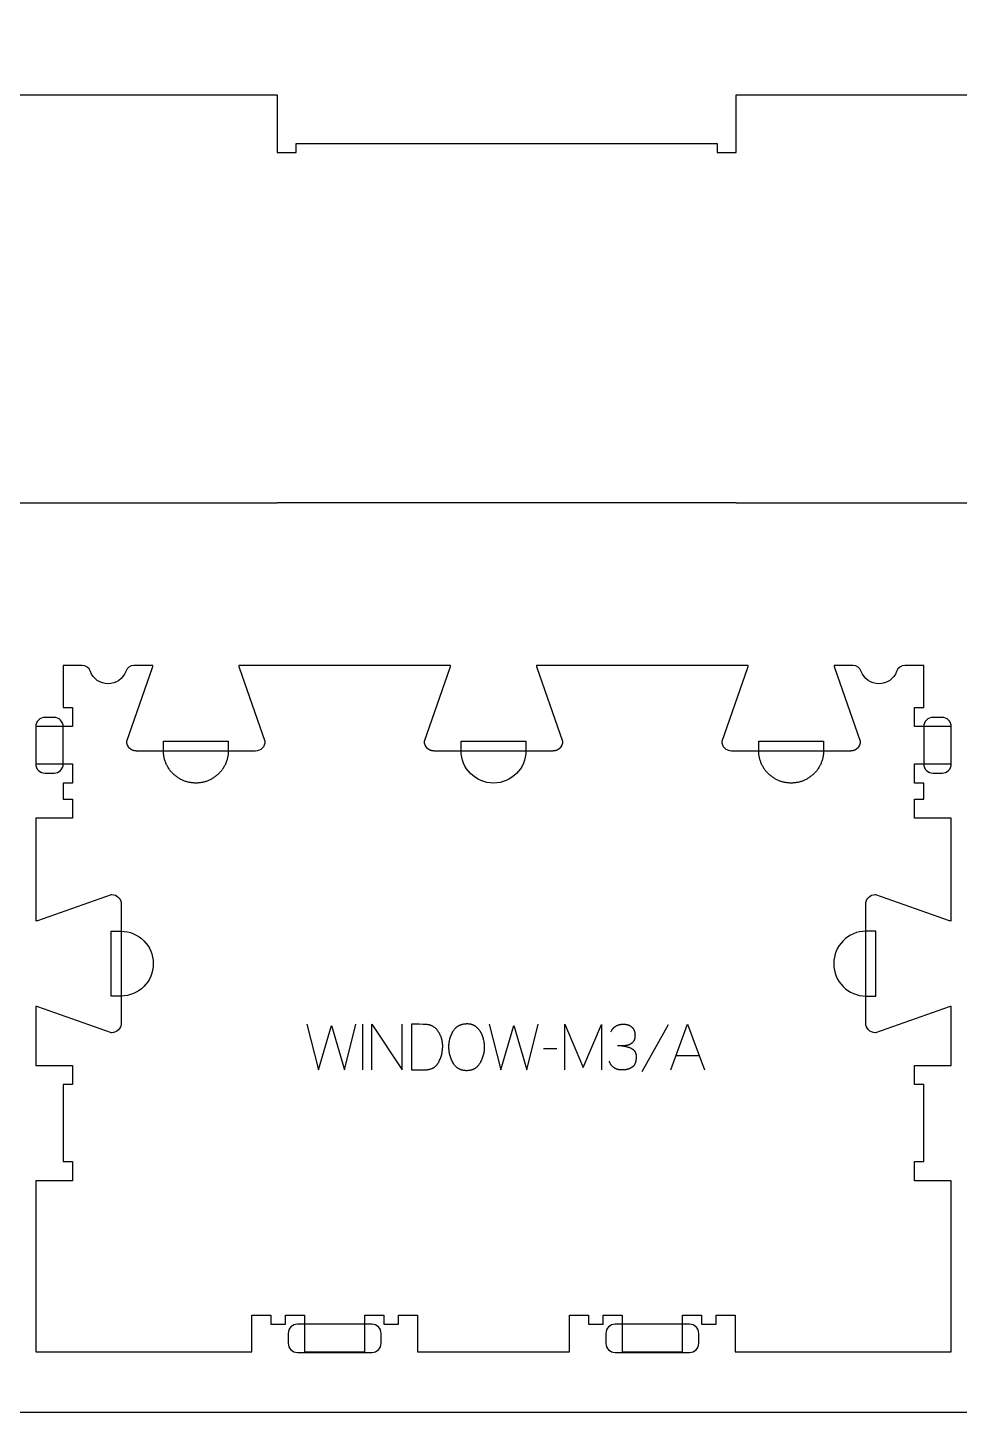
# Model space of a CAD drawing. Extents: x 0 to 4485, y 0 to 8771.
# Drawn here: x 983 to 1593, y 3763 to 4670 of the extents above; entities that cross this region are included whole.
import ezdxf

# ---------------------------------------------------------------- set-up
doc = ezdxf.new("R2010")
doc.units = 0
for name, color, linetype in [('0_SHEET_SPRUCEPLY_2440X122', 1, 'CONTINUOUS'), ('1_ANYTOOL_1MMDEEP_LABELS_S', 2, 'CONTINUOUS'), ('4_ANYTOOL_CUTTHROUGH_OUTSI', 5, 'CONTINUOUS'), ('5_ANYTOOL_HALF_MILL_9MM_IN', 3, 'CONTINUOUS')]:
    doc.layers.add(name, color=color, linetype=linetype)

msp = doc.modelspace()

# ---------------------------------------------------------------- linework, layer by layer
at = {"layer": '0_SHEET_SPRUCEPLY_2440X122'}
msp.add_lwpolyline([(371.7, 4982.59), (371.7, 3762.59), (2811.7, 3762.59), (2811.7, 4982.59)], close=True, dxfattribs=at)
at = {"layer": '1_ANYTOOL_1MMDEEP_LABELS_S', "color": 2}
for points in [[(1165.79, 4016.84), (1173.5, 3986.84), (1181.95, 4015.94), (1190.43, 3986.84), (1197.93, 4016.84)], [(1202.3, 4016.84), (1202.3, 3986.84)], [(1208.3, 3986.84), (1208.3, 4016.84), (1228.36, 3986.84), (1228.36, 4016.84)], [(1285.19, 4016.84), (1292.9, 3986.84), (1301.35, 4015.94), (1309.83, 3986.84), (1317.33, 4016.84)], [(1334.69, 3986.84), (1334.69, 4016.84), (1346.69, 3988.47), (1358.69, 4016.71), (1358.69, 3986.84)], [(1364.95, 4011.91), (1365.11, 4012.22), (1365.27, 4012.51), (1365.44, 4012.79), (1365.62, 4013.07), (1365.8, 4013.33), (1365.99, 4013.59), (1366.19, 4013.83), (1366.29, 4013.95), (1366.39, 4014.07), (1366.49, 4014.18), (1366.6, 4014.3), (1366.71, 4014.41), (1366.81, 4014.51), (1366.92, 4014.62), (1367.04, 4014.72), (1367.15, 4014.82), (1367.26, 4014.92), (1367.38, 4015.01), (1367.5, 4015.1), (1367.62, 4015.2), (1367.74, 4015.28), (1367.86, 4015.37), (1367.98, 4015.45), (1368.11, 4015.53), (1368.24, 4015.61), (1368.36, 4015.69), (1368.49, 4015.76), (1368.63, 4015.83), (1368.76, 4015.9), (1368.89, 4015.97), (1369.03, 4016.03), (1369.17, 4016.09), (1369.31, 4016.15), (1369.45, 4016.21), (1369.59, 4016.26), (1369.74, 4016.31), (1369.88, 4016.36), (1370.03, 4016.41), (1370.18, 4016.45), (1370.48, 4016.53), (1370.79, 4016.61), (1371.11, 4016.67), (1371.43, 4016.72), (1371.76, 4016.77), (1372.09, 4016.8), (1372.43, 4016.82), (1372.78, 4016.84), (1373.13, 4016.84), (1373.34, 4016.84), (1373.55, 4016.84), (1373.76, 4016.83), (1373.96, 4016.81), (1374.16, 4016.8), (1374.36, 4016.78), (1374.55, 4016.75), (1374.75, 4016.72), (1374.94, 4016.69), (1375.12, 4016.66), (1375.31, 4016.62), (1375.49, 4016.58), (1375.67, 4016.53), (1375.85, 4016.48), (1376.03, 4016.43), (1376.2, 4016.37), (1376.37, 4016.31), (1376.54, 4016.25), (1376.71, 4016.18), (1376.87, 4016.11), (1377.03, 4016.03), (1377.19, 4015.95), (1377.35, 4015.87), (1377.5, 4015.78), (1377.65, 4015.69), (1377.8, 4015.6), (1377.95, 4015.5), (1378.09, 4015.4), (1378.23, 4015.29), (1378.37, 4015.19), (1378.51, 4015.07), (1378.64, 4014.96), (1378.77, 4014.84), (1378.9, 4014.71), (1379.02, 4014.59), (1379.14, 4014.46), (1379.25, 4014.33), (1379.36, 4014.19), (1379.46, 4014.06), (1379.56, 4013.91), (1379.66, 4013.77), (1379.75, 4013.62), (1379.84, 4013.47), (1379.93, 4013.32), (1380.01, 4013.16), (1380.08, 4013), (1380.15, 4012.84), (1380.22, 4012.67), (1380.28, 4012.51), (1380.34, 4012.33), (1380.4, 4012.16), (1380.45, 4011.98), (1380.49, 4011.8), (1380.53, 4011.61), (1380.57, 4011.43), (1380.6, 4011.24), (1380.63, 4011.04), (1380.66, 4010.85), (1380.68, 4010.65), (1380.69, 4010.44), (1380.71, 4010.24), (1380.71, 4010.03), (1380.72, 4009.82), (1380.71, 4009.26), (1380.7, 4008.92), (1380.68, 4008.6), (1380.65, 4008.29), (1380.6, 4007.99), (1380.58, 4007.84), (1380.56, 4007.7), (1380.53, 4007.56), (1380.5, 4007.42), (1380.46, 4007.28), (1380.43, 4007.15), (1380.39, 4007.01), (1380.35, 4006.89), (1380.31, 4006.76), (1380.27, 4006.64), (1380.22, 4006.52), (1380.17, 4006.4), (1380.12, 4006.28), (1380.07, 4006.17), (1380.01, 4006.06), (1379.95, 4005.95), (1379.89, 4005.84), (1379.83, 4005.74), (1379.77, 4005.64), (1379.7, 4005.54), (1379.63, 4005.45), (1379.56, 4005.36), (1379.41, 4005.18), (1379.26, 4005.01), (1379.11, 4004.84), (1378.95, 4004.68), (1378.87, 4004.6), (1378.78, 4004.53), (1378.7, 4004.46), (1378.61, 4004.38), (1378.53, 4004.31), (1378.44, 4004.25), (1378.35, 4004.18), (1378.26, 4004.11), (1378.17, 4004.05), (1378.08, 4003.99), (1377.99, 4003.93), (1377.9, 4003.87), (1377.8, 4003.81), (1377.71, 4003.76), (1377.61, 4003.7), (1377.51, 4003.65), (1377.41, 4003.6), (1377.31, 4003.55), (1377.21, 4003.51), (1377.11, 4003.46), (1377.01, 4003.42), (1376.9, 4003.38), (1376.69, 4003.3), (1376.47, 4003.23), (1376.26, 4003.16), (1376.04, 4003.09), (1375.81, 4003.03), (1375.59, 4002.98), (1375.36, 4002.93), (1375.14, 4002.88), (1374.91, 4002.84), (1374.67, 4002.8), (1374.44, 4002.77), (1374.2, 4002.74), (1373.96, 4002.71), (1373.72, 4002.69), (1373.48, 4002.68), (1373.23, 4002.66), (1372.98, 4002.66), (1369.28, 4002.61)], [(1402.49, 4016.37), (1385.3, 3985.6)], [(1404.2, 3986.84), (1415.09, 4016.84), (1426.15, 3986.84)], [(1329.55, 4000.73), (1320.76, 4000.64)], [(1372.06, 4002.61), (1372.5, 4002.59), (1372.93, 4002.55), (1373.36, 4002.5), (1373.78, 4002.44), (1374.2, 4002.37), (1374.62, 4002.29), (1375.03, 4002.2), (1375.44, 4002.09), (1375.84, 4001.98), (1376.24, 4001.86), (1376.63, 4001.72), (1377.02, 4001.57), (1377.4, 4001.42), (1377.78, 4001.25), (1378.16, 4001.07), (1378.53, 4000.88), (1378.71, 4000.78), (1378.89, 4000.67), (1378.98, 4000.62), (1379.06, 4000.56), (1379.14, 4000.51), (1379.23, 4000.45), (1379.31, 4000.39), (1379.38, 4000.33), (1379.46, 4000.27), (1379.54, 4000.2), (1379.61, 4000.14), (1379.68, 4000.08), (1379.76, 4000.01), (1379.83, 3999.94), (1379.89, 3999.87), (1379.96, 3999.8), (1380.03, 3999.73), (1380.09, 3999.66), (1380.15, 3999.59), (1380.22, 3999.51), (1380.28, 3999.44), (1380.33, 3999.36), (1380.39, 3999.28), (1380.45, 3999.2), (1380.5, 3999.12), (1380.55, 3999.04), (1380.6, 3998.95), (1380.65, 3998.87), (1380.7, 3998.78), (1380.75, 3998.7), (1380.8, 3998.61), (1380.84, 3998.52), (1380.88, 3998.43), (1380.92, 3998.34), (1380.96, 3998.25), (1381, 3998.15), (1381.07, 3997.96), (1381.14, 3997.76), (1381.2, 3997.56), (1381.26, 3997.36), (1381.3, 3997.15), (1381.35, 3996.93), (1381.39, 3996.71), (1381.42, 3996.48), (1381.44, 3996.25), (1381.46, 3996.02), (1381.48, 3995.78), (1381.49, 3995.53), (1381.49, 3995.29), (1381.49, 3995.01), (1381.48, 3994.73), (1381.47, 3994.46), (1381.45, 3994.2), (1381.43, 3993.94), (1381.4, 3993.69), (1381.37, 3993.44), (1381.33, 3993.19), (1381.29, 3992.95), (1381.25, 3992.72), (1381.2, 3992.49), (1381.14, 3992.27), (1381.08, 3992.05), (1381.01, 3991.83), (1380.94, 3991.62), (1380.87, 3991.42), (1380.79, 3991.22), (1380.7, 3991.02), (1380.61, 3990.83), (1380.52, 3990.65), (1380.42, 3990.47), (1380.31, 3990.29), (1380.21, 3990.12), (1380.09, 3989.96), (1379.97, 3989.8), (1379.85, 3989.64), (1379.72, 3989.49), (1379.65, 3989.42), (1379.59, 3989.35), (1379.52, 3989.28), (1379.45, 3989.21), (1379.38, 3989.14), (1379.3, 3989.07), (1379.23, 3989), (1379.16, 3988.94), (1379, 3988.81), (1378.85, 3988.69), (1378.69, 3988.58), (1378.52, 3988.46), (1378.35, 3988.35), (1378.18, 3988.25), (1378.01, 3988.14), (1377.83, 3988.05), (1377.65, 3987.95), (1377.46, 3987.86), (1377.27, 3987.77), (1377.08, 3987.69), (1376.89, 3987.61), (1376.69, 3987.54), (1376.48, 3987.47), (1376.28, 3987.4), (1376.07, 3987.34), (1375.85, 3987.28), (1375.64, 3987.22), (1375.42, 3987.17), (1375.19, 3987.12), (1374.97, 3987.08), (1374.74, 3987.03), (1374.5, 3987), (1374.26, 3986.97), (1373.78, 3986.91), (1373.28, 3986.87), (1372.76, 3986.85), (1372.23, 3986.84), (1371.85, 3986.85), (1371.48, 3986.86), (1371.11, 3986.89), (1370.75, 3986.93), (1370.4, 3986.98), (1370.23, 3987.01), (1370.06, 3987.04), (1369.89, 3987.08), (1369.72, 3987.12), (1369.56, 3987.16), (1369.39, 3987.2), (1369.23, 3987.24), (1369.07, 3987.29), (1368.92, 3987.34), (1368.76, 3987.4), (1368.61, 3987.46), (1368.46, 3987.52), (1368.31, 3987.58), (1368.16, 3987.64), (1368.01, 3987.71), (1367.87, 3987.78), (1367.73, 3987.86), (1367.59, 3987.93), (1367.45, 3988.01), (1367.31, 3988.09), (1367.18, 3988.18), (1367.05, 3988.27), (1366.92, 3988.36), (1366.79, 3988.45), (1366.66, 3988.55), (1366.54, 3988.65), (1366.41, 3988.75), (1366.29, 3988.85), (1366.17, 3988.96), (1366.06, 3989.07), (1365.94, 3989.18), (1365.83, 3989.3), (1365.72, 3989.42), (1365.61, 3989.54), (1365.5, 3989.66), (1365.4, 3989.79), (1365.29, 3989.92), (1365.19, 3990.05), (1365.09, 3990.18), (1365, 3990.32), (1364.9, 3990.46), (1364.81, 3990.61), (1364.71, 3990.75), (1364.62, 3990.9), (1364.45, 3991.21), (1364.28, 3991.52), (1364.13, 3991.85), (1363.98, 3992.19), (1363.83, 3992.54)], [(1407.68, 3996.4), (1422.59, 3996.4)]]:
    msp.add_lwpolyline(points, dxfattribs=at)
for points in [[(1234.4, 4016.84), (1234.4, 3986.84), (1242.93, 3986.93), (1243.34, 3986.94), (1243.75, 3986.96), (1244.14, 3986.99), (1244.53, 3987.03), (1244.91, 3987.07), (1245.28, 3987.13), (1245.65, 3987.2), (1246, 3987.27), (1246.35, 3987.36), (1246.69, 3987.45), (1247.02, 3987.56), (1247.35, 3987.67), (1247.66, 3987.8), (1247.82, 3987.86), (1247.97, 3987.93), (1248.13, 3988), (1248.27, 3988.07), (1248.42, 3988.15), (1248.57, 3988.22), (1248.71, 3988.3), (1248.85, 3988.39), (1248.99, 3988.47), (1249.13, 3988.56), (1249.27, 3988.65), (1249.4, 3988.74), (1249.53, 3988.83), (1249.66, 3988.93), (1249.79, 3989.03), (1249.92, 3989.13), (1250.04, 3989.23), (1250.16, 3989.34), (1250.28, 3989.44), (1250.4, 3989.55), (1250.52, 3989.67), (1250.63, 3989.78), (1250.74, 3989.9), (1250.85, 3990.02), (1250.96, 3990.14), (1251.07, 3990.26), (1251.17, 3990.39), (1251.27, 3990.52), (1251.37, 3990.65), (1251.47, 3990.79), (1251.57, 3990.92), (1251.66, 3991.06), (1251.85, 3991.35), (1252.02, 3991.64), (1252.19, 3991.94), (1252.51, 3992.56), (1252.8, 3993.19), (1253.08, 3993.82), (1253.33, 3994.45), (1253.57, 3995.09), (1253.78, 3995.74), (1253.98, 3996.39), (1254.15, 3997.05), (1254.3, 3997.72), (1254.44, 3998.39), (1254.55, 3999.06), (1254.64, 3999.75), (1254.71, 4000.43), (1254.76, 4001.13), (1254.79, 4001.82), (1254.8, 4002.53), (1254.79, 4003.13), (1254.76, 4003.72), (1254.72, 4004.3), (1254.65, 4004.88), (1254.56, 4005.45), (1254.51, 4005.74), (1254.45, 4006.02), (1254.39, 4006.3), (1254.33, 4006.58), (1254.26, 4006.86), (1254.18, 4007.14), (1254.1, 4007.41), (1254.02, 4007.68), (1253.93, 4007.96), (1253.83, 4008.23), (1253.73, 4008.5), (1253.63, 4008.76), (1253.52, 4009.03), (1253.41, 4009.29), (1253.16, 4009.82), (1252.9, 4010.34), (1252.62, 4010.85), (1252.32, 4011.36), (1252.12, 4011.66), (1251.93, 4011.96), (1251.72, 4012.25), (1251.52, 4012.53), (1251.31, 4012.79), (1251.1, 4013.05), (1250.88, 4013.31), (1250.67, 4013.55), (1250.44, 4013.78), (1250.22, 4014), (1249.99, 4014.22), (1249.76, 4014.42), (1249.52, 4014.61), (1249.29, 4014.8), (1249.04, 4014.98), (1248.8, 4015.14), (1248.55, 4015.3), (1248.3, 4015.45), (1248.04, 4015.59), (1247.78, 4015.72), (1247.52, 4015.84), (1247.25, 4015.95), (1246.99, 4016.06), (1246.71, 4016.15), (1246.44, 4016.23), (1246.16, 4016.31), (1245.88, 4016.37), (1245.59, 4016.43), (1245.3, 4016.48), (1245.01, 4016.52), (1244.71, 4016.54), (1244.41, 4016.56), (1241.98, 4016.67), (1239.5, 4016.75), (1236.97, 4016.81)], [(1270.88, 4017.19), (1271.25, 4017.18), (1271.61, 4017.16), (1271.97, 4017.13), (1272.32, 4017.09), (1272.49, 4017.07), (1272.66, 4017.04), (1272.83, 4017.01), (1273, 4016.98), (1273.16, 4016.94), (1273.33, 4016.9), (1273.49, 4016.86), (1273.65, 4016.82), (1273.81, 4016.77), (1273.97, 4016.72), (1274.12, 4016.66), (1274.27, 4016.61), (1274.43, 4016.55), (1274.57, 4016.49), (1274.72, 4016.42), (1274.87, 4016.35), (1275.01, 4016.28), (1275.16, 4016.21), (1275.3, 4016.13), (1275.44, 4016.05), (1275.57, 4015.97), (1275.71, 4015.89), (1275.84, 4015.8), (1275.98, 4015.71), (1276.23, 4015.52), (1276.49, 4015.32), (1276.74, 4015.12), (1276.98, 4014.92), (1277.21, 4014.71), (1277.44, 4014.49), (1277.67, 4014.26), (1277.89, 4014.03), (1278.1, 4013.79), (1278.31, 4013.55), (1278.51, 4013.3), (1278.7, 4013.04), (1278.89, 4012.78), (1279.08, 4012.51), (1279.25, 4012.24), (1279.43, 4011.96), (1279.59, 4011.67), (1279.75, 4011.38), (1279.91, 4011.09), (1280.05, 4010.79), (1280.2, 4010.49), (1280.34, 4010.19), (1280.47, 4009.88), (1280.59, 4009.57), (1280.71, 4009.25), (1280.83, 4008.93), (1280.94, 4008.61), (1281.04, 4008.28), (1281.14, 4007.95), (1281.23, 4007.62), (1281.32, 4007.28), (1281.4, 4006.94), (1281.54, 4006.26), (1281.67, 4005.58), (1281.78, 4004.92), (1281.86, 4004.25), (1281.93, 4003.6), (1281.98, 4002.95), (1282.01, 4002.31), (1282.02, 4001.67), (1282.01, 4001.03), (1281.97, 4000.4), (1281.92, 3999.76), (1281.85, 3999.12), (1281.75, 3998.48), (1281.63, 3997.85), (1281.49, 3997.21), (1281.33, 3996.57), (1281.14, 3995.93), (1280.94, 3995.3), (1280.71, 3994.66), (1280.46, 3994.02), (1280.19, 3993.38), (1279.9, 3992.75), (1279.59, 3992.11), (1279.25, 3991.47), (1279.08, 3991.16), (1278.9, 3990.85), (1278.71, 3990.56), (1278.51, 3990.28), (1278.31, 3990), (1278.1, 3989.74), (1277.89, 3989.48), (1277.67, 3989.24), (1277.56, 3989.12), (1277.45, 3989.01), (1277.33, 3988.89), (1277.21, 3988.78), (1277.1, 3988.67), (1276.98, 3988.57), (1276.85, 3988.46), (1276.73, 3988.36), (1276.61, 3988.26), (1276.48, 3988.17), (1276.35, 3988.08), (1276.22, 3987.98), (1276.09, 3987.9), (1275.96, 3987.81), (1275.83, 3987.73), (1275.69, 3987.65), (1275.55, 3987.57), (1275.42, 3987.49), (1275.28, 3987.42), (1275.13, 3987.35), (1274.99, 3987.28), (1274.85, 3987.21), (1274.7, 3987.15), (1274.55, 3987.09), (1274.4, 3987.03), (1274.25, 3986.97), (1274.1, 3986.92), (1273.94, 3986.87), (1273.63, 3986.77), (1273.31, 3986.69), (1272.99, 3986.62), (1272.65, 3986.55), (1272.32, 3986.5), (1271.97, 3986.45), (1271.62, 3986.42), (1271.26, 3986.39), (1270.9, 3986.38), (1270.53, 3986.37), (1270.15, 3986.38), (1269.77, 3986.39), (1269.41, 3986.42), (1269.04, 3986.45), (1268.69, 3986.5), (1268.34, 3986.55), (1268, 3986.62), (1267.66, 3986.7), (1267.33, 3986.78), (1267.01, 3986.88), (1266.85, 3986.93), (1266.69, 3986.98), (1266.54, 3987.04), (1266.38, 3987.1), (1266.23, 3987.16), (1266.08, 3987.23), (1265.93, 3987.29), (1265.78, 3987.36), (1265.64, 3987.44), (1265.5, 3987.51), (1265.35, 3987.59), (1265.21, 3987.67), (1265.07, 3987.75), (1264.94, 3987.83), (1264.8, 3987.92), (1264.67, 3988.01), (1264.54, 3988.1), (1264.4, 3988.2), (1264.28, 3988.3), (1264.15, 3988.4), (1264.02, 3988.5), (1263.9, 3988.6), (1263.78, 3988.71), (1263.66, 3988.82), (1263.54, 3988.93), (1263.42, 3989.05), (1263.31, 3989.17), (1263.19, 3989.29), (1263.08, 3989.41), (1262.97, 3989.54), (1262.75, 3989.79), (1262.54, 3990.06), (1262.34, 3990.34), (1262.14, 3990.63), (1261.96, 3990.93), (1261.77, 3991.24), (1261.6, 3991.56), (1261.26, 3992.21), (1260.95, 3992.85), (1260.66, 3993.5), (1260.39, 3994.15), (1260.14, 3994.8), (1259.91, 3995.45), (1259.71, 3996.1), (1259.52, 3996.75), (1259.36, 3997.4), (1259.22, 3998.06), (1259.1, 3998.71), (1259.01, 3999.36), (1258.93, 4000.01), (1258.88, 4000.66), (1258.84, 4001.32), (1258.83, 4001.97), (1258.84, 4002.66), (1258.88, 4003.35), (1258.93, 4004.03), (1259.01, 4004.71), (1259.11, 4005.38), (1259.24, 4006.04), (1259.39, 4006.7), (1259.56, 4007.35), (1259.75, 4008), (1259.96, 4008.64), (1260.2, 4009.28), (1260.46, 4009.91), (1260.74, 4010.53), (1261.05, 4011.15), (1261.37, 4011.76), (1261.73, 4012.36), (1261.91, 4012.66), (1262.1, 4012.95), (1262.3, 4013.23), (1262.5, 4013.49), (1262.71, 4013.75), (1262.93, 4014), (1263.15, 4014.24), (1263.38, 4014.47), (1263.5, 4014.59), (1263.62, 4014.69), (1263.74, 4014.8), (1263.86, 4014.91), (1263.99, 4015.01), (1264.11, 4015.11), (1264.24, 4015.21), (1264.37, 4015.3), (1264.5, 4015.39), (1264.63, 4015.49), (1264.76, 4015.57), (1264.9, 4015.66), (1265.04, 4015.74), (1265.18, 4015.82), (1265.32, 4015.9), (1265.46, 4015.98), (1265.6, 4016.05), (1265.75, 4016.13), (1266.04, 4016.26), (1266.35, 4016.39), (1266.66, 4016.51), (1266.97, 4016.62), (1267.29, 4016.71), (1267.62, 4016.8), (1267.96, 4016.88), (1268.3, 4016.95), (1268.65, 4017.02), (1269, 4017.07), (1269.36, 4017.11), (1269.73, 4017.14), (1270.11, 4017.17), (1270.49, 4017.18)]]:
    msp.add_lwpolyline(points, close=True, dxfattribs=at)
at = {"layer": '4_ANYTOOL_CUTTHROUGH_OUTSI', "color": 5}
for points in [[(846.95, 4625.66), (1146.45, 4625.66), (1146.45, 4587.75), (1158.95, 4587.75), (1158.95, 4593.75), (1434.45, 4593.75), (1434.45, 4587.75), (1446.95, 4587.75), (1446.95, 4625.66), (1746.45, 4625.66)], [(1746.45, 4358.16), (1446.95, 4358.16), (1446.95, 4358.25), (1146.45, 4358.25), (1146.45, 4358.16), (846.95, 4358.16)]]:
    msp.add_lwpolyline(points, dxfattribs=at)
msp.add_lwpolyline([(1587.81, 4028.39, 0.061485), (1586.43, 4028.16), (1538.11, 4011.25), (1538.06, 4011.25), (1538.06, 4011.25, -0.414214), (1531.81, 4017.5), (1531.81, 4095.5), (1531.82, 4095.65), (1531.82, 4095.8), (1531.83, 4095.95), (1531.84, 4096.1), (1531.86, 4096.25), (1531.88, 4096.4), (1531.9, 4096.55), (1531.93, 4096.71), (1531.96, 4096.86), (1532, 4097.01), (1532.04, 4097.16), (1532.08, 4097.31), (1532.13, 4097.45), (1532.18, 4097.6), (1532.23, 4097.75), (1532.29, 4097.89), (1532.35, 4098.03), (1532.42, 4098.17), (1532.48, 4098.31), (1532.56, 4098.45), (1532.63, 4098.59), (1532.71, 4098.72), (1532.79, 4098.85), (1532.87, 4098.98), (1532.96, 4099.11), (1533.05, 4099.23), (1533.14, 4099.35), (1533.24, 4099.47), (1533.34, 4099.59), (1533.44, 4099.7), (1533.54, 4099.81), (1533.65, 4099.92, -0.198912), (1538.06, 4101.75), (1538.11, 4101.75), (1538.15, 4101.73), (1586.43, 4084.84), (1586.43, 4084.84, 0.061485), (1587.81, 4084.6), (1587.81, 4151.79), (1563.81, 4151.79), (1563.81, 4152.04), (1563.81, 4164.04), (1563.81, 4164.29), (1569.81, 4164.29), (1569.81, 4174.79), (1563.81, 4174.79), (1563.81, 4175.04), (1563.81, 4187.04), (1563.81, 4187.29), (1587.81, 4187.29), (1587.81, 4211.79), (1563.81, 4211.79), (1563.81, 4212.04), (1563.81, 4224.04), (1563.81, 4224.29), (1569.81, 4224.29), (1569.81, 4251.79), (1557.41, 4251.79), (1557.41, 4251.79, 0.317837), (1551.99, 4247.96, -0.317837), (1540.44, 4239.79, -0.317837), (1528.89, 4247.96, 0.317837), (1523.47, 4251.79), (1511.07, 4251.79, 0.061485), (1511.3, 4250.41), (1528.2, 4202.13), (1528.21, 4202.09), (1528.21, 4202.04), (1528.21, 4202.04, -0.198912), (1526.38, 4197.63), (1526.28, 4197.52), (1526.17, 4197.42), (1526.05, 4197.32), (1525.94, 4197.22), (1525.82, 4197.12), (1525.7, 4197.03), (1525.57, 4196.94), (1525.45, 4196.85), (1525.32, 4196.77), (1525.19, 4196.69), (1525.05, 4196.61), (1524.92, 4196.54), (1524.78, 4196.46), (1524.64, 4196.4), (1524.5, 4196.33), (1524.36, 4196.27), (1524.21, 4196.21), (1524.07, 4196.16), (1523.92, 4196.11), (1523.77, 4196.06), (1523.62, 4196.02), (1523.47, 4195.98), (1523.32, 4195.94), (1523.17, 4195.91), (1523.02, 4195.88), (1522.87, 4195.86), (1522.72, 4195.84), (1522.57, 4195.82), (1522.42, 4195.81), (1522.26, 4195.8), (1522.11, 4195.8), (1521.96, 4195.79), (1443.96, 4195.79, -0.414214), (1437.71, 4202.04), (1437.71, 4202.09), (1437.73, 4202.13), (1454.63, 4250.41), (1454.63, 4250.41, 0.061485), (1454.86, 4251.79), (1316.17, 4251.79, 0.061485), (1316.4, 4250.41), (1333.3, 4202.13), (1333.31, 4202.09), (1333.31, 4202.04), (1333.31, 4202.04, -0.198912), (1331.48, 4197.63), (1331.38, 4197.52), (1331.27, 4197.42), (1331.15, 4197.32), (1331.04, 4197.22), (1330.92, 4197.12), (1330.8, 4197.03), (1330.67, 4196.94), (1330.55, 4196.85), (1330.42, 4196.77), (1330.29, 4196.69), (1330.15, 4196.61), (1330.02, 4196.54), (1329.88, 4196.46), (1329.74, 4196.4), (1329.6, 4196.33), (1329.46, 4196.27), (1329.31, 4196.21), (1329.17, 4196.16), (1329.02, 4196.11), (1328.87, 4196.06), (1328.72, 4196.02), (1328.57, 4195.98), (1328.42, 4195.94), (1328.27, 4195.91), (1328.12, 4195.88), (1327.97, 4195.86), (1327.82, 4195.84), (1327.67, 4195.82), (1327.52, 4195.81), (1327.36, 4195.8), (1327.21, 4195.8), (1327.06, 4195.79), (1249.06, 4195.79), (1248.91, 4195.8), (1248.76, 4195.8), (1248.61, 4195.81), (1248.46, 4195.82), (1248.31, 4195.84), (1248.16, 4195.86), (1248.01, 4195.88), (1247.86, 4195.91), (1247.71, 4195.94), (1247.56, 4195.98), (1247.41, 4196.02), (1247.26, 4196.06), (1247.11, 4196.11), (1246.96, 4196.16), (1246.82, 4196.21), (1246.67, 4196.27), (1246.53, 4196.33), (1246.39, 4196.4), (1246.25, 4196.46), (1246.11, 4196.54), (1245.98, 4196.61), (1245.84, 4196.69), (1245.71, 4196.77), (1245.58, 4196.85), (1245.46, 4196.94), (1245.33, 4197.03), (1245.21, 4197.12), (1245.09, 4197.22), (1244.98, 4197.32), (1244.86, 4197.42), (1244.75, 4197.52), (1244.65, 4197.63, -0.198912), (1242.81, 4202.04), (1242.81, 4202.09), (1242.83, 4202.13), (1259.73, 4250.41), (1259.73, 4250.41, 0.061485), (1259.96, 4251.79), (1121.27, 4251.79, 0.061485), (1121.5, 4250.41), (1138.4, 4202.13), (1138.41, 4202.09), (1138.41, 4202.04), (1138.41, 4202.04, -0.414214), (1132.16, 4195.79), (1054.16, 4195.79), (1054.01, 4195.8), (1053.86, 4195.8), (1053.71, 4195.81), (1053.56, 4195.82), (1053.41, 4195.84), (1053.26, 4195.86), (1053.11, 4195.88), (1052.96, 4195.91), (1052.81, 4195.94), (1052.66, 4195.98), (1052.51, 4196.02), (1052.36, 4196.06), (1052.21, 4196.11), (1052.06, 4196.16), (1051.92, 4196.21), (1051.77, 4196.27), (1051.63, 4196.33), (1051.49, 4196.4), (1051.35, 4196.46), (1051.21, 4196.54), (1051.08, 4196.61), (1050.94, 4196.69), (1050.81, 4196.77), (1050.68, 4196.85), (1050.56, 4196.94), (1050.43, 4197.03), (1050.31, 4197.12), (1050.19, 4197.22), (1050.08, 4197.32), (1049.96, 4197.42), (1049.85, 4197.52), (1049.75, 4197.63, -0.198912), (1047.91, 4202.04), (1047.91, 4202.09), (1047.93, 4202.13), (1064.83, 4250.41), (1064.83, 4250.41, 0.061485), (1065.06, 4251.79), (1052.66, 4251.79, 0.317837), (1047.24, 4247.96, -0.317837), (1035.69, 4239.79, -0.317837), (1024.14, 4247.96, 0.317837), (1018.72, 4251.79), (1006.31, 4251.79), (1006.31, 4224.29), (1012.31, 4224.29), (1012.31, 4224.04), (1012.31, 4212.04), (1012.31, 4211.79), (988.31, 4211.79), (988.31, 4187.29), (1012.31, 4187.29), (1012.31, 4187.04), (1012.31, 4175.04), (1012.31, 4174.79), (1006.31, 4174.79), (1006.31, 4164.29), (1012.31, 4164.29), (1012.31, 4164.04), (1012.31, 4152.04), (1012.31, 4151.79), (988.31, 4151.79), (988.31, 4102.04), (988.31, 4084.6), (988.31, 4084.6, 0.061485), (989.7, 4084.84), (1038.02, 4101.75), (1038.06, 4101.75), (1038.06, 4101.75, -0.198912), (1042.48, 4099.92), (1042.59, 4099.81), (1042.69, 4099.7), (1042.79, 4099.59), (1042.89, 4099.47), (1042.98, 4099.35), (1043.08, 4099.23), (1043.17, 4099.11), (1043.25, 4098.98), (1043.34, 4098.85), (1043.42, 4098.72), (1043.5, 4098.59), (1043.57, 4098.45), (1043.64, 4098.31), (1043.71, 4098.17), (1043.78, 4098.03), (1043.84, 4097.89), (1043.9, 4097.75), (1043.95, 4097.6), (1044, 4097.45), (1044.05, 4097.31), (1044.09, 4097.16), (1044.13, 4097.01), (1044.17, 4096.86), (1044.2, 4096.71), (1044.22, 4096.55), (1044.25, 4096.4), (1044.27, 4096.25), (1044.29, 4096.1), (1044.3, 4095.95), (1044.31, 4095.8), (1044.31, 4095.65), (1044.31, 4095.5), (1044.31, 4017.5, -0.414214), (1038.06, 4011.25), (1038.02, 4011.25), (1037.98, 4011.26), (989.7, 4028.16), (989.7, 4028.16, 0.061485), (988.31, 4028.39), (988.31, 3989.79), (1012.31, 3989.79), (1012.31, 3977.29), (1006.31, 3977.29), (1006.31, 3926.79), (1012.31, 3926.79), (1012.31, 3914.29), (988.31, 3914.29), (988.31, 3802.29), (1129.81, 3802.29), (1129.81, 3826.29), (1142.31, 3826.29), (1142.31, 3820.29), (1151.81, 3820.29), (1151.81, 3826.29), (1164.31, 3826.29), (1164.31, 3802.29), (1203.81, 3802.29), (1203.81, 3826.29), (1216.31, 3826.29), (1216.31, 3820.29), (1225.81, 3820.29), (1225.81, 3826.29), (1238.31, 3826.29), (1238.31, 3802.29), (1337.81, 3802.29), (1337.81, 3826.29), (1350.31, 3826.29), (1350.31, 3820.29), (1359.81, 3820.29), (1359.81, 3826.29), (1372.31, 3826.29), (1372.31, 3802.29), (1411.81, 3802.29), (1411.81, 3826.29), (1424.31, 3826.29), (1424.31, 3820.29), (1433.81, 3820.29), (1433.81, 3826.29), (1446.31, 3826.29), (1446.31, 3802.29), (1587.81, 3802.29), (1587.81, 3914.29), (1563.81, 3914.29), (1563.81, 3926.79), (1569.81, 3926.79), (1569.81, 3977.29), (1563.81, 3977.29), (1563.81, 3989.79), (1587.81, 3989.79), (1587.81, 4028.39)], format="xyb", close=True, dxfattribs=at)
at = {"layer": '5_ANYTOOL_HALF_MILL_9MM_IN'}
for points in [[(994.31, 4217.79, 0.414214), (988.31, 4211.79), (988.31, 4187.29, 0.414214), (994.31, 4181.29), (1000.31, 4181.29, 0.414214), (1006.31, 4187.29), (1006.31, 4211.79, 0.414214), (1000.31, 4217.79)], [(1575.81, 4217.79, 0.414214), (1569.81, 4211.79), (1569.81, 4187.29, 0.414214), (1575.81, 4181.29), (1581.81, 4181.29, 0.414214), (1587.81, 4187.29), (1587.81, 4211.79, 0.414214), (1581.81, 4217.79)], [(1309.31, 4196.04, -1), (1266.81, 4196.04), (1266.81, 4196.29), (1266.81, 4202.29), (1309.31, 4202.29), (1309.31, 4196.29), (1309.31, 4196.04)], [(1044.06, 4077.75, -1), (1044.06, 4035.25), (1043.81, 4035.25), (1037.81, 4035.25), (1037.81, 4077.75), (1043.81, 4077.75), (1044.06, 4077.75)], [(1532.06, 4077.75, 1), (1532.06, 4035.25), (1532.31, 4035.25), (1538.31, 4035.25), (1538.31, 4077.75), (1532.31, 4077.75), (1532.06, 4077.75)], [(1159.69, 3820.29, 0.414214), (1153.69, 3814.29), (1153.69, 3807.79, 0.414214), (1159.69, 3801.79), (1208.44, 3801.79, 0.414214), (1214.44, 3807.79), (1214.44, 3814.29, 0.414214), (1208.44, 3820.29)], [(1367.69, 3820.29, 0.414214), (1361.69, 3814.29), (1361.69, 3807.79, 0.414214), (1367.69, 3801.79), (1416.44, 3801.79, 0.414214), (1422.44, 3807.79), (1422.44, 3814.29, 0.414214), (1416.44, 3820.29)]]:
    msp.add_lwpolyline(points, format="xyb", close=True, dxfattribs=at)
for points in [[(1114.41, 4196.04), (1114.41, 4195.57), (1114.39, 4195.1), (1114.37, 4194.62), (1114.33, 4194.14), (1114.28, 4193.65), (1114.22, 4193.16), (1114.15, 4192.67), (1114.06, 4192.18), (1113.96, 4191.68), (1113.85, 4191.19), (1113.73, 4190.69), (1113.59, 4190.2), (1113.45, 4189.7), (1113.28, 4189.21), (1113.11, 4188.71), (1112.92, 4188.22), (1112.72, 4187.73), (1112.51, 4187.25), (1112.28, 4186.76), (1112.04, 4186.28), (1111.79, 4185.81), (1111.52, 4185.34), (1111.24, 4184.88), (1110.95, 4184.42), (1110.65, 4183.96), (1110.33, 4183.52), (1110, 4183.08), (1109.66, 4182.65), (1109.31, 4182.23), (1108.95, 4181.82), (1108.57, 4181.41), (1108.19, 4181.02), (1107.8, 4180.64), (1107.39, 4180.26), (1106.98, 4179.9), (1106.56, 4179.55), (1106.13, 4179.21), (1105.69, 4178.88), (1105.25, 4178.56), (1104.79, 4178.26), (1104.33, 4177.97), (1103.87, 4177.69), (1103.4, 4177.42), (1102.92, 4177.17), (1102.45, 4176.93), (1101.96, 4176.7), (1101.48, 4176.49), (1100.99, 4176.29), (1100.5, 4176.1), (1100, 4175.92), (1099.51, 4175.76), (1099.01, 4175.62), (1098.52, 4175.48), (1098.02, 4175.36), (1097.53, 4175.25), (1097.03, 4175.15), (1096.54, 4175.06), (1096.05, 4174.99), (1095.56, 4174.93), (1095.07, 4174.88), (1094.59, 4174.84), (1094.11, 4174.82), (1093.64, 4174.8), (1093.16, 4174.79), (1092.69, 4174.8), (1092.22, 4174.82), (1091.74, 4174.84), (1091.26, 4174.88), (1090.77, 4174.93), (1090.28, 4174.99), (1089.79, 4175.06), (1089.3, 4175.15), (1088.8, 4175.25), (1088.31, 4175.36), (1087.81, 4175.48), (1087.32, 4175.62), (1086.82, 4175.76), (1086.33, 4175.92), (1085.83, 4176.1), (1085.34, 4176.29), (1084.85, 4176.49), (1084.37, 4176.7), (1083.88, 4176.93), (1083.4, 4177.17), (1082.93, 4177.42), (1082.46, 4177.69), (1082, 4177.97), (1081.54, 4178.26), (1081.08, 4178.56), (1080.64, 4178.88), (1080.2, 4179.21), (1079.77, 4179.55), (1079.35, 4179.9), (1078.94, 4180.26), (1078.53, 4180.64), (1078.14, 4181.02), (1077.75, 4181.41), (1077.38, 4181.82), (1077.02, 4182.23), (1076.67, 4182.65), (1076.33, 4183.08), (1076, 4183.52), (1075.68, 4183.96), (1075.38, 4184.42), (1075.09, 4184.88), (1074.81, 4185.34), (1074.54, 4185.81), (1074.29, 4186.28), (1074.05, 4186.76), (1073.82, 4187.25), (1073.61, 4187.73), (1073.41, 4188.22), (1073.22, 4188.71), (1073.04, 4189.21), (1072.88, 4189.7), (1072.73, 4190.2), (1072.6, 4190.69), (1072.48, 4191.19), (1072.37, 4191.68), (1072.27, 4192.18), (1072.18, 4192.67), (1072.11, 4193.16), (1072.05, 4193.65), (1072, 4194.14), (1071.96, 4194.62), (1071.94, 4195.1), (1071.92, 4195.57), (1071.91, 4196.04), (1071.91, 4196.29), (1071.91, 4202.29), (1114.41, 4202.29), (1114.41, 4196.29), (1114.41, 4196.04)], [(1504.21, 4196.04), (1504.21, 4195.57), (1504.19, 4195.1), (1504.17, 4194.62), (1504.13, 4194.14), (1504.08, 4193.65), (1504.02, 4193.16), (1503.95, 4192.67), (1503.86, 4192.18), (1503.76, 4191.68), (1503.65, 4191.19), (1503.53, 4190.69), (1503.39, 4190.2), (1503.25, 4189.7), (1503.08, 4189.21), (1502.91, 4188.71), (1502.72, 4188.22), (1502.52, 4187.73), (1502.31, 4187.25), (1502.08, 4186.76), (1501.84, 4186.28), (1501.59, 4185.81), (1501.32, 4185.34), (1501.04, 4184.88), (1500.75, 4184.42), (1500.45, 4183.96), (1500.13, 4183.52), (1499.8, 4183.08), (1499.46, 4182.65), (1499.11, 4182.23), (1498.75, 4181.82), (1498.37, 4181.41), (1497.99, 4181.02), (1497.6, 4180.64), (1497.19, 4180.26), (1496.78, 4179.9), (1496.36, 4179.55), (1495.93, 4179.21), (1495.49, 4178.88), (1495.05, 4178.56), (1494.59, 4178.26), (1494.13, 4177.97), (1493.67, 4177.69), (1493.2, 4177.42), (1492.72, 4177.17), (1492.25, 4176.93), (1491.76, 4176.7), (1491.28, 4176.49), (1490.79, 4176.29), (1490.3, 4176.1), (1489.8, 4175.92), (1489.31, 4175.76), (1488.81, 4175.62), (1488.32, 4175.48), (1487.82, 4175.36), (1487.33, 4175.25), (1486.83, 4175.15), (1486.34, 4175.06), (1485.85, 4174.99), (1485.36, 4174.93), (1484.87, 4174.88), (1484.39, 4174.84), (1483.91, 4174.82), (1483.44, 4174.8), (1482.96, 4174.79), (1482.49, 4174.8), (1482.02, 4174.82), (1481.54, 4174.84), (1481.06, 4174.88), (1480.57, 4174.93), (1480.08, 4174.99), (1479.59, 4175.06), (1479.1, 4175.15), (1478.6, 4175.25), (1478.11, 4175.36), (1477.61, 4175.48), (1477.12, 4175.62), (1476.62, 4175.76), (1476.13, 4175.92), (1475.63, 4176.1), (1475.14, 4176.29), (1474.65, 4176.49), (1474.17, 4176.7), (1473.68, 4176.93), (1473.2, 4177.17), (1472.73, 4177.42), (1472.26, 4177.69), (1471.8, 4177.97), (1471.34, 4178.26), (1470.88, 4178.56), (1470.44, 4178.88), (1470, 4179.21), (1469.57, 4179.55), (1469.15, 4179.9), (1468.74, 4180.26), (1468.33, 4180.64), (1467.94, 4181.02), (1467.55, 4181.41), (1467.18, 4181.82), (1466.82, 4182.23), (1466.47, 4182.65), (1466.13, 4183.08), (1465.8, 4183.52), (1465.48, 4183.96), (1465.18, 4184.42), (1464.89, 4184.88), (1464.61, 4185.34), (1464.34, 4185.81), (1464.09, 4186.28), (1463.85, 4186.76), (1463.62, 4187.25), (1463.41, 4187.73), (1463.21, 4188.22), (1463.02, 4188.71), (1462.84, 4189.21), (1462.68, 4189.7), (1462.53, 4190.2), (1462.4, 4190.69), (1462.28, 4191.19), (1462.17, 4191.68), (1462.07, 4192.18), (1461.98, 4192.67), (1461.91, 4193.16), (1461.85, 4193.65), (1461.8, 4194.14), (1461.76, 4194.62), (1461.74, 4195.1), (1461.72, 4195.57), (1461.71, 4196.04), (1461.71, 4196.29), (1461.71, 4202.29), (1504.21, 4202.29), (1504.21, 4196.29), (1504.21, 4196.04)]]:
    msp.add_lwpolyline(points, close=True, dxfattribs=at)

doc.saveas('drawing.dxf')
